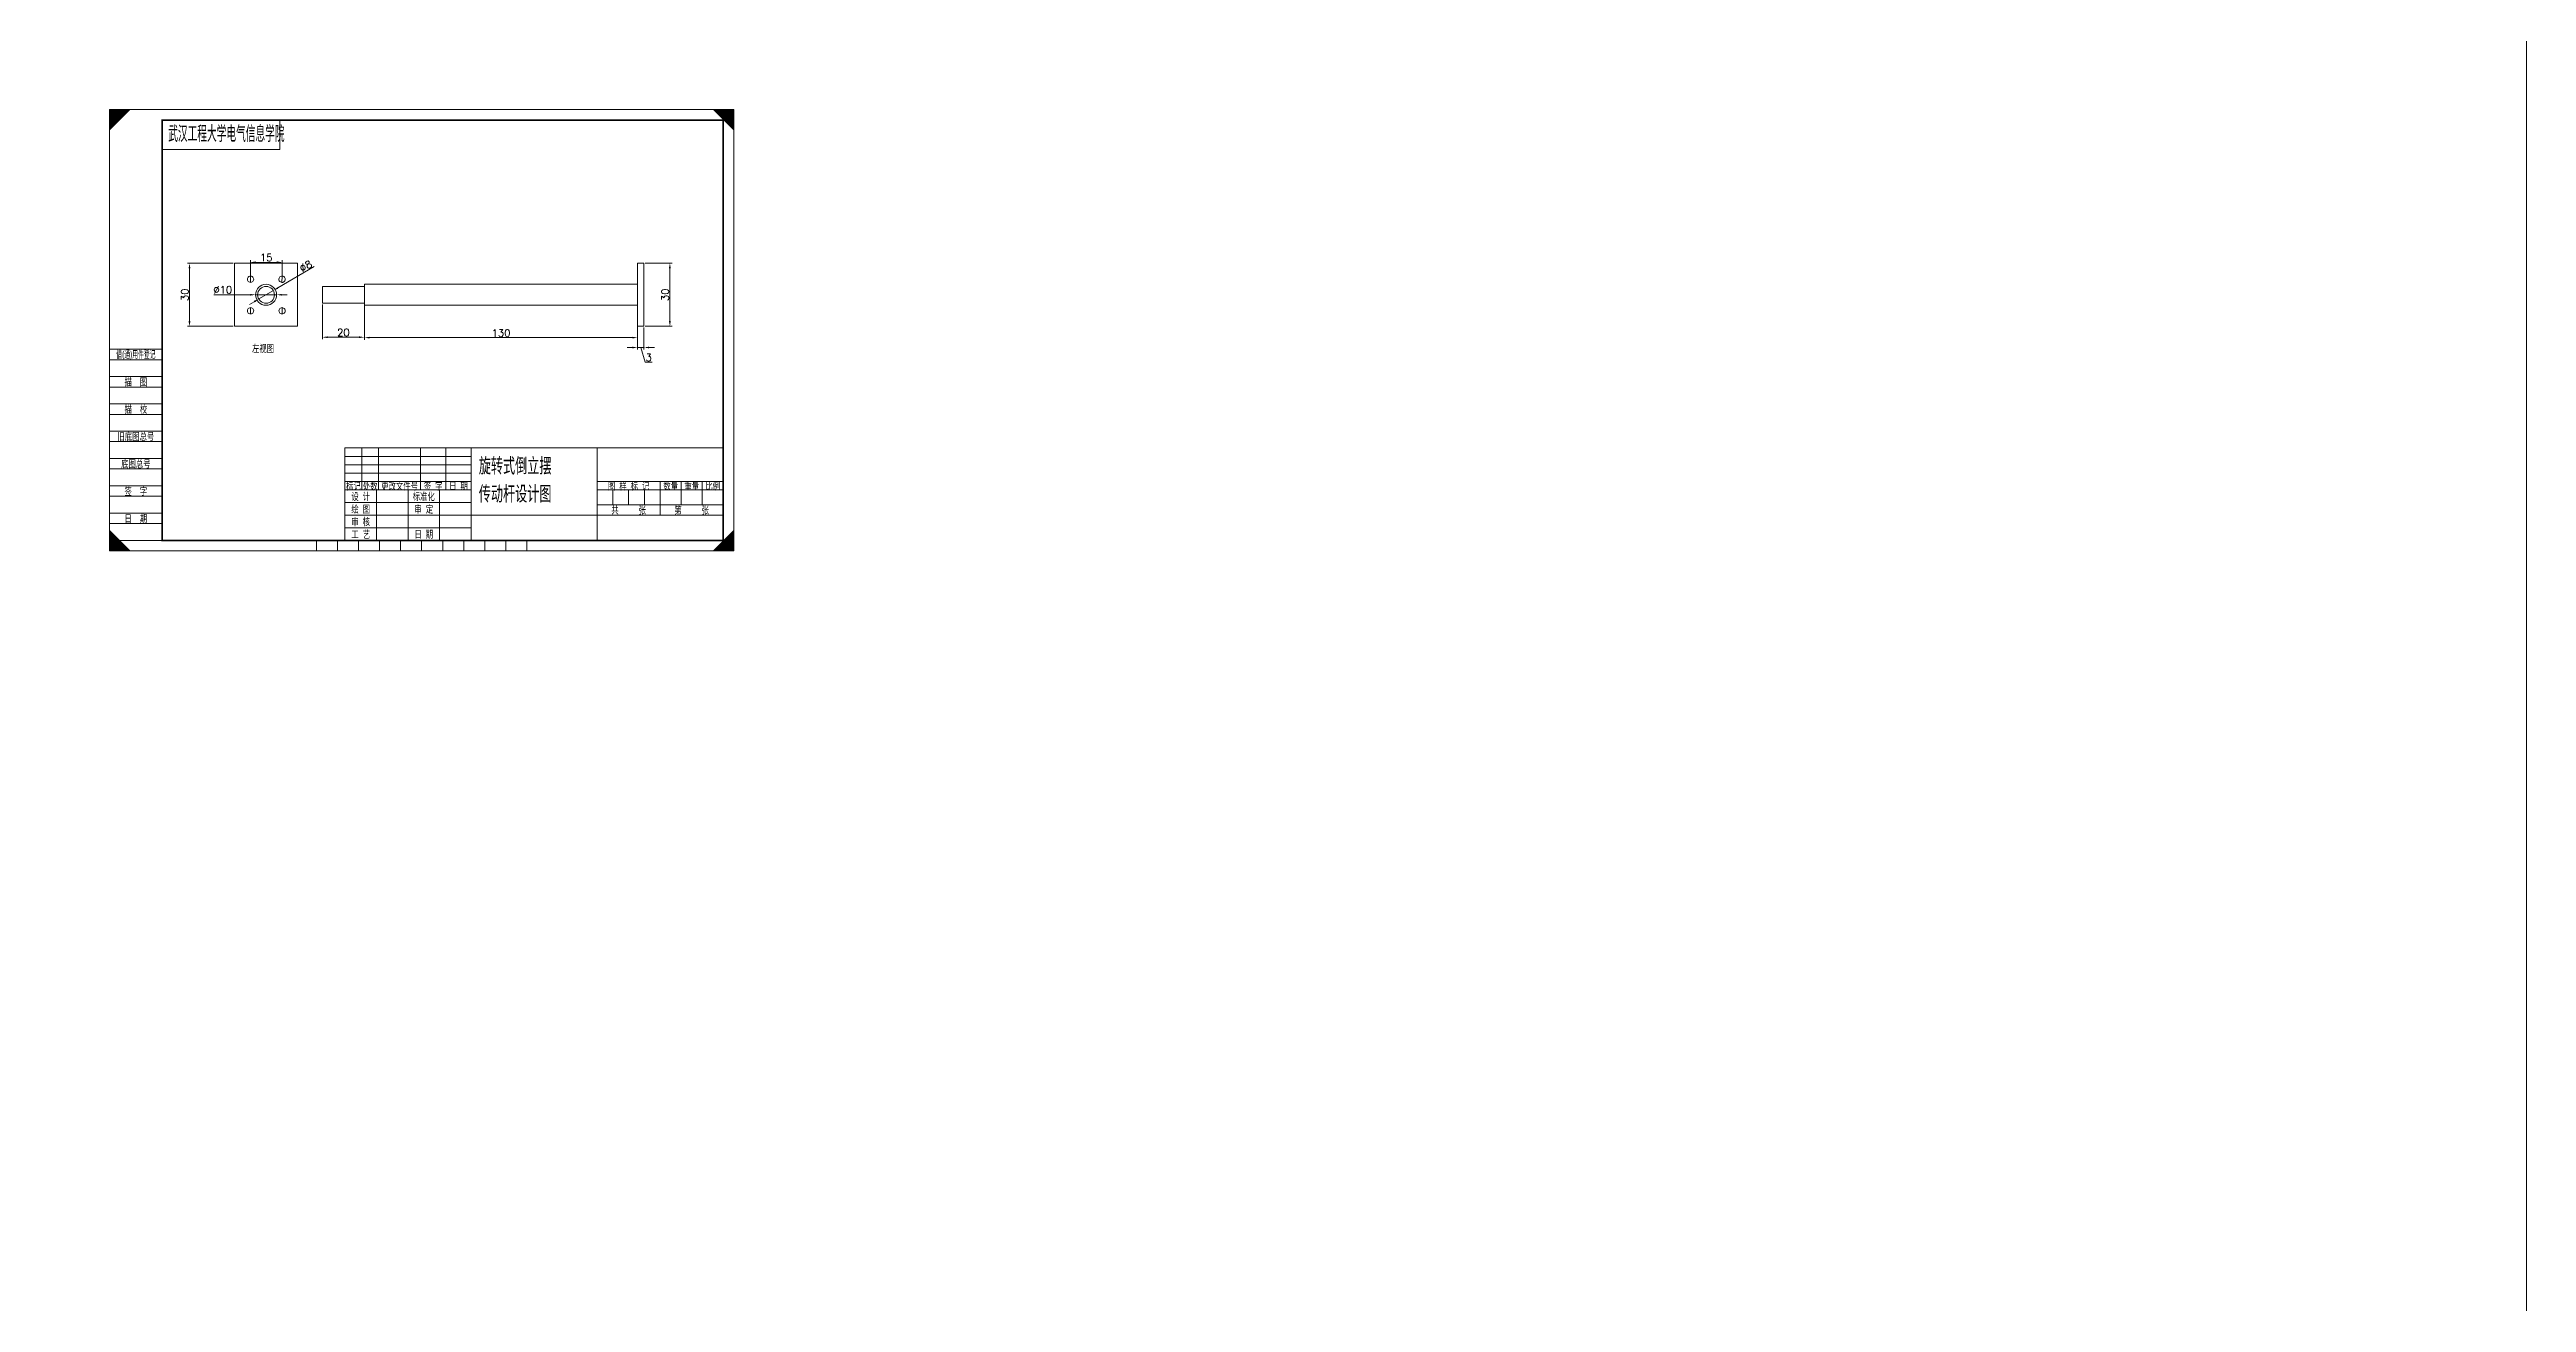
# Model space of a CAD drawing. Extents: x -454 to 1697, y -351 to 1800.
# Drawn here: x 519 to 1697, y 245 to 841 of the extents above; entities that cross this region are included whole.
import ezdxf
from ezdxf.enums import TextEntityAlignment as Align

# ---------------------------------------------------------------- set-up
doc = ezdxf.new("R2010")
doc.units = 0
doc.header["$LTSCALE"] = 2
doc.linetypes.add('DASHED', pattern=[0.75, 0.5, -0.25])
doc.layers.get('0').update_dxf_attribs({"linetype": 'CONTINUOUS', "lineweight": 18})
doc.layers.get('DEFPOINTS').update_dxf_attribs({"linetype": 'CONTINUOUS', "lineweight": 18})
for name, color, linetype, lineweight in [('00', 7, 'CONTINUOUS', 18), ('1', 6, 'DASHED', 18), ('5细实线', 7, 'CONTINUOUS', 18), ('BORDER', 7, 'CONTINUOUS', 18), ('DIM', 1, 'CONTINUOUS', 18), ('TEXT', 7, 'CONTINUOUS', 18)]:
    doc.layers.add(name, color=color, linetype=linetype, lineweight=lineweight)
doc.styles.add('HZ', font='gbenor.shx', dxfattribs={"bigfont": 'gbcbig.shx'})
doc.styles.get("Standard").update_dxf_attribs({"font": 'txt.shx', "bigfont": 'hzcf.shx'})
doc.styles.add('STANDARD 0.75', font='gbenor.shx', dxfattribs={"bigfont": 'gbcbig.shx'})
doc.styles.add('YKYHZ', font='gbenor.shx', dxfattribs={"bigfont": 'gbcbig.shx'})
doc.dimstyles.get("Standard").update_dxf_attribs({"dimtxt": 3.5, "dimasz": 2.5, "dimexe": 1, "dimexo": 0.625, "dimgap": 0.5, "dimtad": 1, "dimzin": 12, "dimdsep": 46, "dimtxsty": 'Standard', "dimcen": -0.09, "dimclrd": 256, "dimclre": 256, "dimclrt": 7, "dimazin": 3, "dimtfac": 1, "dimtmove": 1, "dimatfit": 3, "dimfxl": 1, "dimtolj": 1, "dimtzin": 0, "dimlwd": -1, "dimlwe": -1, "dimarcsym": 0})

# ---------------------------------------------------------------- blocks, each defined once
blk = doc.blocks.new('*U0')
at = {"layer": '00', "color": 7, "linetype": 'Continuous', "ltscale": 5}
for p, q in [((81, 205), (25, 205)), ((25, 205), (25, 191)), ((81, 191), (81, 205)), ((25, 191), (81, 191)), ((112, 49), (292, 49)), ((112, 49), (112, 5)), ((172, 5), (172, 49)), ((232, 5), (232, 49)), ((292, 5), (292, 49)), ((112, 29), (172, 29)), ((127, 5), (127, 29)), ((142, 5), (142, 29)), ((157, 5), (157, 29)), ((172, 17), (292, 17))]:
    blk.add_line(p, q, dxfattribs=at)
at = {"layer": '1', "color": 5, "linetype": 'Continuous', "ltscale": 5}
for p, q in [((25, 96), (0, 96)), ((0, 91), (25, 91)), ((25, 83), (0, 83)), ((25, 83), (0, 83)), ((0, 78), (25, 78)), ((25, 70), (0, 70)), ((0, 65), (25, 65)), ((25, 57), (0, 57)), ((0, 52), (25, 52)), ((120, 29), (120, 49)), ((128, 29), (128, 49)), ((148, 29), (148, 49)), ((160, 29), (160, 49)), ((25, 44), (0, 44)), ((0, 39), (25, 39)), ((112, 45), (172, 45)), ((112, 41), (172, 41)), ((112, 37), (172, 37)), ((25, 31), (0, 31)), ((0, 26), (25, 26)), ((112, 33), (172, 33)), ((232, 33), (292, 33)), ((232, 29), (292, 29)), ((239.5, 22), (239.5, 29)), ((247, 22), (247, 29)), ((254.5, 22), (254.5, 29)), ((262, 17), (262, 33)), ((272, 22), (272, 33)), ((282, 22), (282, 33)), ((25, 18), (0, 18)), ((0, 13), (25, 13)), ((112, 23), (172, 23)), ((172, 17), (112, 17)), ((232, 22), (292, 22)), ((25, 5), (0, 5)), ((25, 5), (0, 5)), ((25, 5), (0, 5)), ((25, 5), (0, 5)), ((25, 5), (0, 5)), ((112, 11), (172, 11))]:
    blk.add_line(p, q, dxfattribs=at)
at = {"layer": 'BORDER', "color": 1, "linetype": 'Continuous', "ltscale": 5}
for points in [[(0, 210, 0, 14.1, 0), (5, 205, 14.1, 14.1, 0)], [(297, 210, 0, 14.1, 0), (292, 205, 14.1, 14.1, 0)], [(0, 0, 0, 14.1, 0), (5, 5, 14.1, 14.1, 0)], [(297, 0, 0, 14.1, 0), (292, 5, 14.1, 14.1, 0)]]:
    blk.add_lwpolyline(points, format="xyseb", dxfattribs=at)
blk.add_lwpolyline([(0, 0), (297, 0), (297, 210), (0, 210)], close=True, dxfattribs=at)
at = {"layer": 'BORDER', "color": 1, "linetype": 'Continuous', "ltscale": 5, "const_width": 0.7}
blk.add_lwpolyline([(25, 5), (292, 5), (292, 205), (25, 205)], close=True, dxfattribs=at)
at = {"layer": 'TEXT', "color": 1, "linetype": 'Continuous', "ltscale": 5}
for points in [[(98.5, 0), (98.5, 5)], [(98.5, 0), (198.5, 0)], [(108.5, 0), (108.5, 5)], [(118.5, 0), (118.5, 5)], [(128.5, 0), (128.5, 5)], [(138.5, 0), (138.5, 5)], [(148.5, 0), (148.5, 5)], [(158.5, 0), (158.5, 5)], [(168.5, 0), (168.5, 5)], [(178.5, 0), (178.5, 5)], [(188.5, 0), (188.5, 5)], [(198.5, 0), (198.5, 5)]]:
    blk.add_lwpolyline(points, dxfattribs=at)
at = {"layer": 'TEXT', "color": 7, "linetype": 'Continuous', "ltscale": 5, "style": 'YKYHZ', "width": 0.790251}
blk.add_text('借(通)用件登记', height=3.5, dxfattribs=at).set_placement((12.5, 93.5), align=Align.MIDDLE)
at = {"layer": 'TEXT', "color": 7, "linetype": 'Continuous', "ltscale": 5, "style": 'YKYHZ'}
for s, p in [('描  图', (12.5, 80.5)), ('描  校', (12.5, 67.5)), ('旧底图总号', (12.5, 54.5)), ('底图总号', (12.5, 41.5)), ('签  字', (12.5, 28.5)), ('标记', (116, 31)), ('设 计', (119.5, 26)), ('处数', (124, 31)), ('更改文件号', (138, 31)), ('标准化', (149.5, 26)), ('签 字', (154, 31)), ('日 期', (166, 31)), ('图 样 标 记', (247, 31)), ('数量', (267, 31)), ('重量', (277, 31)), ('比例', (287, 31)), ('日  期', (12.5, 15.5)), ('绘 图', (119.5, 20)), ('审 核', (119.5, 14)), ('审 定', (149.5, 20)), ('共     张', (247, 19.5)), ('第     张', (277, 19.5)), ('工 艺', (119.5, 8)), ('日 期', (149.5, 8))]:
    blk.add_text(s, height=3.5, dxfattribs=at).set_placement(p, align=Align.MIDDLE)
blk = doc.blocks.new('*D1')
at = {"layer": 'DEFPOINTS', "color": 0, "ltscale": 5, "transparency": 16777216}
for p in [(648.5, 720.6), (668.5, 720.6), (668.5, 704.4)]:
    blk.add_point(p, dxfattribs=at)
at = {"layer": 'DIM', "ltscale": 5, "transparency": 16777216}
for p, q in [((648.5, 720), (648.5, 703.4)), ((668.5, 720), (668.5, 703.4)), ((651, 704.4), (666, 704.4))]:
    blk.add_line(p, q, dxfattribs=at)
for points in [[(651, 704.8), (651, 704), (648.5, 704.4)], [(666, 704.8), (666, 704), (668.5, 704.4)]]:
    blk.add_solid(points, dxfattribs=at)
at = {"layer": 'DIM', "color": 7, "ltscale": 5, "transparency": 16777216, "insert": (658.5, 706.6), "char_height": 3.5, "attachment_point": 5}
blk.add_mtext('\\A1;20', dxfattribs=at)
blk = doc.blocks.new('*D4')
at = {"layer": 'DEFPOINTS', "color": 0, "ltscale": 5, "transparency": 16777216}
for p in [(618.2, 722.6), (625.2, 726.6)]:
    blk.add_point(p, dxfattribs=at)
at = {"layer": 'DIM', "ltscale": 5, "transparency": 16777216}
for p, q in [((644.6, 738), (627.3, 727.9)), ((616.1, 721.3), (613.9, 720)), ((618.2, 722.6), (625.2, 726.6))]:
    blk.add_line(p, q, dxfattribs=at)
for points in [[(615.9, 721.7), (616.3, 720.9), (618.2, 722.6)], [(627.1, 728.2), (627.5, 727.5), (625.2, 726.6)]]:
    blk.add_solid(points, dxfattribs=at)
at = {"layer": 'DIM', "color": 7, "ltscale": 5, "transparency": 16777216, "insert": (640.6, 738.2), "char_height": 3.5, "attachment_point": 5, "rotation": 30.3102}
blk.add_mtext('\\A1;∅8', dxfattribs=at)
blk = doc.blocks.new('*D5')
at = {"layer": 'DEFPOINTS', "color": 0, "ltscale": 5, "transparency": 16777216}
for p in [(616.7, 724.6), (626.7, 724.6)]:
    blk.add_point(p, dxfattribs=at)
at = {"layer": 'DIM', "ltscale": 5, "transparency": 16777216}
for p, q in [((596.8, 724.6), (614.2, 724.6)), ((626.7, 724.6), (616.7, 724.6)), ((629.2, 724.6), (631.7, 724.6))]:
    blk.add_line(p, q, dxfattribs=at)
for points in [[(614.2, 725), (614.2, 724.2), (616.7, 724.6)], [(629.2, 725), (629.2, 724.2), (626.7, 724.6)]]:
    blk.add_solid(points, dxfattribs=at)
at = {"layer": 'DIM', "color": 7, "ltscale": 5, "transparency": 16777216, "insert": (601.1, 726.9), "char_height": 3.5, "attachment_point": 5, "rotation": 359.9426}
blk.add_mtext('\\A1;∅10', dxfattribs=at)
blk = doc.blocks.new('*D12')
at = {"layer": 'DEFPOINTS', "color": 0, "ltscale": 5, "transparency": 16777216}
for p in [(614.3, 732), (629.3, 740), (629.3, 732)]:
    blk.add_point(p, dxfattribs=at)
at = {"layer": 'DIM', "ltscale": 5, "transparency": 16777216}
for p, q in [((614.3, 732.6), (614.3, 741)), ((616.8, 740), (626.8, 740)), ((629.3, 732.6), (629.3, 741))]:
    blk.add_line(p, q, dxfattribs=at)
for points in [[(616.8, 740.5), (616.8, 739.6), (614.3, 740)], [(626.8, 740.5), (626.8, 739.6), (629.3, 740)]]:
    blk.add_solid(points, dxfattribs=at)
at = {"layer": 'DIM', "color": 7, "ltscale": 5, "transparency": 16777216, "insert": (621.8, 742.3), "char_height": 3.5, "attachment_point": 5}
blk.add_mtext('\\A1;15', dxfattribs=at)
blk = doc.blocks.new('*D17')
at = {"layer": 'DEFPOINTS', "color": 0, "ltscale": 5, "transparency": 16777216}
for p in [(798.5, 709.6), (801.5, 709.6), (801.5, 699.5)]:
    blk.add_point(p, dxfattribs=at)
at = {"layer": 'DIM', "ltscale": 5, "transparency": 16777216}
for p, q in [((798.5, 709), (798.5, 698.5)), ((801.5, 709), (801.5, 698.5)), ((796, 699.5), (793.5, 699.5)), ((798.5, 699.5), (801.5, 699.5)), ((798.5, 699.5), (801.5, 699.5)), ((800, 699.5), (802.1, 692.5)), ((804, 699.5), (806.5, 699.5)), ((802.1, 692.5), (805.4, 692.5))]:
    blk.add_line(p, q, dxfattribs=at)
for points in [[(796, 699.9), (796, 699.1), (798.5, 699.5)], [(804, 699.9), (804, 699.1), (801.5, 699.5)]]:
    blk.add_solid(points, dxfattribs=at)
at = {"layer": 'DIM', "color": 7, "ltscale": 5, "transparency": 16777216, "insert": (803.8, 694.8), "char_height": 3.5, "attachment_point": 5}
blk.add_mtext('\\A1;3', dxfattribs=at)
blk = doc.blocks.new('*D18')
at = {"layer": 'DEFPOINTS', "color": 0, "ltscale": 5, "transparency": 16777216}
for p in [(801.5, 739.6), (801.5, 709.6), (813.9, 709.6)]:
    blk.add_point(p, dxfattribs=at)
at = {"layer": 'DIM', "ltscale": 5, "transparency": 16777216}
for p, q in [((802.1, 739.6), (814.9, 739.6)), ((813.9, 737.1), (813.9, 712.1)), ((802.1, 709.6), (814.9, 709.6))]:
    blk.add_line(p, q, dxfattribs=at)
for points in [[(813.4, 737.1), (814.3, 737.1), (813.9, 739.6)], [(813.4, 712.1), (814.3, 712.1), (813.9, 709.6)]]:
    blk.add_solid(points, dxfattribs=at)
at = {"layer": 'DIM', "color": 7, "ltscale": 5, "transparency": 16777216, "insert": (811.6, 724.6), "char_height": 3.5, "attachment_point": 5, "rotation": 90}
blk.add_mtext('\\A1;30', dxfattribs=at)
blk = doc.blocks.new('*D19')
at = {"layer": 'DEFPOINTS', "color": 0, "ltscale": 5, "transparency": 16777216}
for p in [(606.7, 739.6), (585.3, 709.6), (606.7, 709.6)]:
    blk.add_point(p, dxfattribs=at)
at = {"layer": 'DIM', "ltscale": 5, "transparency": 16777216}
for p, q in [((606.1, 739.6), (584.3, 739.6)), ((585.3, 737.1), (585.3, 712.1)), ((606.1, 709.6), (584.3, 709.6))]:
    blk.add_line(p, q, dxfattribs=at)
for points in [[(584.8, 737.1), (585.7, 737.1), (585.3, 739.6)], [(584.8, 712.1), (585.7, 712.1), (585.3, 709.6)]]:
    blk.add_solid(points, dxfattribs=at)
at = {"layer": 'DIM', "color": 7, "ltscale": 5, "transparency": 16777216, "insert": (583, 724.6), "char_height": 3.5, "attachment_point": 5, "rotation": 90}
blk.add_mtext('\\A1;30', dxfattribs=at)
blk = doc.blocks.new('*D20')
at = {"layer": 'DEFPOINTS', "color": 0, "ltscale": 5, "transparency": 16777216}
for p in [(668.5, 719.6), (798.5, 719.6), (798.5, 704.2)]:
    blk.add_point(p, dxfattribs=at)
at = {"layer": 'DIM', "ltscale": 5, "transparency": 16777216}
for p, q in [((668.5, 719), (668.5, 703.2)), ((798.5, 719), (798.5, 703.2)), ((671, 704.2), (796, 704.2))]:
    blk.add_line(p, q, dxfattribs=at)
for points in [[(671, 704.6), (671, 703.8), (668.5, 704.2)], [(796, 704.6), (796, 703.8), (798.5, 704.2)]]:
    blk.add_solid(points, dxfattribs=at)
at = {"layer": 'DIM', "color": 7, "ltscale": 5, "transparency": 16777216, "insert": (733.5, 706.4), "char_height": 3.5, "attachment_point": 5}
blk.add_mtext('\\A1;130', dxfattribs=at)

msp = doc.modelspace()

# ---------------------------------------------------------------- linework, layer by layer
for p, q in [((612.824, 731.982), (612.876, 732.37)), ((612.876, 731.594), (612.824, 731.982)), ((612.876, 732.37), (613.025, 732.732)), ((613.025, 731.232), (612.876, 731.594)), ((613.025, 732.732), (613.264, 733.043)), ((613.264, 730.921), (613.025, 731.232)), ((613.264, 733.043), (613.574, 733.281)), ((613.574, 730.683), (613.264, 730.921)), ((613.574, 733.281), (613.936, 733.431)), ((613.936, 733.431), (614.324, 733.482)), ((614.324, 733.482), (614.713, 733.431)), ((614.713, 733.431), (615.074, 733.281)), ((615.074, 733.281), (615.385, 733.043)), ((615.385, 730.921), (615.074, 730.683)), ((615.385, 733.043), (615.623, 732.732)), ((615.623, 731.232), (615.385, 730.921)), ((615.623, 732.732), (615.773, 732.37)), ((615.773, 731.594), (615.623, 731.232)), ((615.773, 732.37), (615.824, 731.982)), ((615.824, 731.982), (615.773, 731.594)), ((627.827, 732.066), (627.9, 732.451)), ((627.856, 731.675), (627.827, 732.066)), ((627.986, 731.306), (627.856, 731.675)), ((627.9, 732.451), (628.069, 732.804)), ((628.206, 730.982), (627.986, 731.306)), ((628.069, 732.804), (628.325, 733.1)), ((628.503, 730.727), (628.206, 730.982)), ((628.325, 733.1), (628.648, 733.321)), ((628.648, 733.321), (629.018, 733.45)), ((629.018, 733.45), (629.408, 733.48)), ((629.408, 733.48), (629.793, 733.407)), ((629.793, 733.407), (630.146, 733.237)), ((630.324, 730.864), (630.001, 730.643)), ((630.146, 733.237), (630.443, 732.982)), ((630.58, 731.161), (630.324, 730.864)), ((630.443, 732.982), (630.663, 732.658)), ((630.749, 731.514), (630.58, 731.161)), ((630.663, 732.658), (630.793, 732.289)), ((630.822, 731.898), (630.749, 731.514)), ((630.793, 732.289), (630.822, 731.898)), ((613.936, 730.533), (613.574, 730.683)), ((614.324, 730.482), (613.936, 730.533)), ((614.713, 730.533), (614.324, 730.482)), ((615.074, 730.683), (614.713, 730.533)), ((628.856, 730.557), (628.503, 730.727)), ((629.241, 730.484), (628.856, 730.557)), ((629.631, 730.514), (629.241, 730.484)), ((630.001, 730.643), (629.631, 730.514)), ((648.496, 728.58), (648.496, 720.58)), ((648.496, 728.58), (668.496, 728.58)), ((648.496, 720.58), (668.496, 720.58)), ((668.496, 729.58), (798.496, 729.58)), ((668.496, 729.58), (668.496, 719.58)), ((668.496, 719.58), (798.496, 719.58)), ((798.496, 729.58), (798.496, 719.58)), ((612.824, 716.982), (612.876, 717.37)), ((612.876, 716.594), (612.824, 716.982)), ((612.876, 717.37), (613.025, 717.732)), ((613.025, 716.232), (612.876, 716.594)), ((613.025, 717.732), (613.264, 718.043)), ((613.264, 715.921), (613.025, 716.232)), ((613.264, 718.043), (613.574, 718.281)), ((613.574, 715.683), (613.264, 715.921)), ((613.574, 718.281), (613.936, 718.431)), ((613.936, 715.533), (613.574, 715.683)), ((613.936, 718.431), (614.324, 718.482)), ((614.324, 715.482), (613.936, 715.533)), ((614.324, 718.482), (614.713, 718.431)), ((614.713, 715.533), (614.324, 715.482)), ((614.713, 718.431), (615.074, 718.281)), ((615.074, 715.683), (614.713, 715.533)), ((615.074, 718.281), (615.385, 718.043)), ((615.385, 715.921), (615.074, 715.683)), ((615.385, 718.043), (615.623, 717.732)), ((615.623, 716.232), (615.385, 715.921)), ((615.623, 717.732), (615.773, 717.37)), ((615.773, 716.594), (615.623, 716.232)), ((615.773, 717.37), (615.824, 716.982)), ((615.824, 716.982), (615.773, 716.594)), ((627.824, 716.982), (627.876, 717.37)), ((627.876, 716.594), (627.824, 716.982)), ((627.876, 717.37), (628.025, 717.732)), ((628.025, 716.232), (627.876, 716.594)), ((628.025, 717.732), (628.264, 718.043)), ((628.264, 715.921), (628.025, 716.232)), ((628.264, 718.043), (628.574, 718.281)), ((628.574, 715.683), (628.264, 715.921)), ((628.574, 718.281), (628.936, 718.431)), ((628.936, 715.533), (628.574, 715.683)), ((628.936, 718.431), (629.324, 718.482)), ((629.324, 715.482), (628.936, 715.533)), ((629.324, 718.482), (629.713, 718.431)), ((629.713, 715.533), (629.324, 715.482)), ((629.713, 718.431), (630.074, 718.281)), ((630.074, 715.683), (629.713, 715.533)), ((630.074, 718.281), (630.385, 718.043)), ((630.385, 715.921), (630.074, 715.683)), ((630.385, 718.043), (630.623, 717.732)), ((630.623, 716.232), (630.385, 715.921)), ((630.623, 717.732), (630.773, 717.37)), ((630.773, 716.594), (630.623, 716.232)), ((630.773, 717.37), (630.824, 716.982)), ((630.824, 716.982), (630.773, 716.594))]:
    msp.add_line(p, q)
at = {"ltscale": 5}
for p, q in [((798.496, 709.58), (798.496, 739.58)), ((798.496, 739.58), (801.496, 739.58)), ((801.496, 709.58), (801.496, 739.58)), ((798.496, 730.58), (798.496, 718.58)), ((798.496, 709.58), (801.496, 709.58))]:
    msp.add_line(p, q, dxfattribs=at)
for points in [[(-453.959, 1800.24), (-453.959, -351.08), (1697.361, -351.08), (1697.361, 1800.24)], [(606.702, 739.58), (606.702, 709.58), (636.701, 709.58), (636.701, 739.58)]]:
    msp.add_lwpolyline(points, close=True, dxfattribs=at)
for radius in [5, 4]:
    msp.add_circle((621.701, 724.58), radius, dxfattribs=at)
at = {"layer": 'DIM', "ltscale": 5}
for p, q in [((614.324, 733.482), (614.324, 730.482)), ((629.408, 733.48), (629.241, 730.484)), ((614.324, 718.482), (614.324, 715.482)), ((629.324, 718.482), (629.324, 715.482))]:
    msp.add_line(p, q, dxfattribs=at)

# ---------------------------------------------------------------- block references
at = {"layer": 'BORDER', "linetype": 'Continuous', "ltscale": 5}
msp.add_blockref('*U0', (547.249, 602.704), dxfattribs=at)

# ---------------------------------------------------------------- texts
at = {"style": 'STANDARD 0.75', "width": 0.75}
msp.add_text('武汉工程大学电气信息学院', height=7.68474, dxfattribs=at).set_placement((575.167, 797.31))
at = {"ltscale": 5, "insert": (615.021, 700.452), "char_height": 3.5, "attachment_point": 1, "style": 'HZ'}
msp.add_mtext_dynamic_manual_height_columns('左视图', width=11.93225, gutter_width=17.5, heights=[0], dxfattribs=at)
at = {"layer": '5细实线', "ltscale": 5, "insert": (722.951, 647.034), "char_height": 8, "attachment_point": 1, "style": 'HZ'}
msp.add_mtext_dynamic_manual_height_columns('旋转式倒立摆\\P传动杆设计图', width=52.53685, gutter_width=50, heights=[0], dxfattribs=at)

# ---------------------------------------------------------------- dimensions: what is measured, and where the dimension line sits
at = {"layer": 'DIM', "ltscale": 5}
for base, p1, p2, picture, middle in [((629.324, 740.049), (614.324, 731.982), (629.324, 731.982), '*D12', (621.824, 742.299)), ((668.496, 704.382), (648.496, 720.58), (668.496, 720.58), '*D1', (658.496, 706.632)), ((798.496, 704.174), (668.496, 719.58), (798.496, 719.58), '*D20', (733.496, 706.424)), ((801.496, 699.512), (798.496, 709.58), (801.496, 709.58), '*D17', (802.596, 694.762))]:
    dim = msp.add_linear_dim(base=base, p1=p1, p2=p2, dimstyle='Standard', dxfattribs=at)
    dim.commit()
    dim.dimension.update_dxf_attribs({"geometry": picture, "text_midpoint": middle})
for base, p1, p2, picture, middle in [((585.261, 709.58), (606.702, 739.58), (606.702, 709.58), '*D19', (583.011, 724.58)), ((813.857, 709.58), (801.496, 739.58), (801.496, 709.58), '*D18', (811.607, 724.58))]:
    dim = msp.add_linear_dim(base=base, p1=p1, p2=p2, angle=90, dimstyle='Standard', dxfattribs=at)
    dim.commit()
    dim.dimension.update_dxf_attribs({"geometry": picture, "text_midpoint": middle})
for p1, p2, picture, middle in [((618.248, 722.561), (625.155, 726.599), '*D4', (641.697, 736.27)), ((626.701, 724.575), (616.701, 724.585), '*D5', (601.126, 724.601))]:
    dim = msp.add_diameter_dim_2p(p1=p1, p2=p2, dimstyle='Standard', dxfattribs=at)
    dim.commit()
    dim.dimension.update_dxf_attribs({"geometry": picture, "text_midpoint": middle, "dimtype": 163})

doc.saveas('drawing.dxf')
